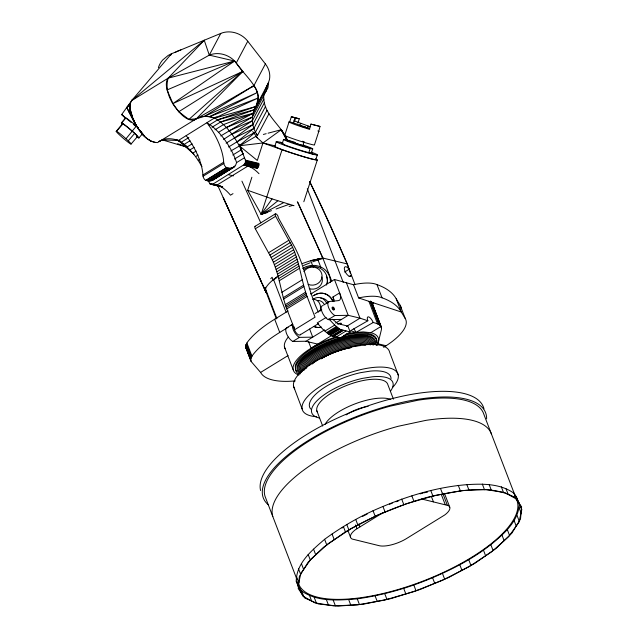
<?xml version="1.0" encoding="UTF-8"?>
<svg xmlns="http://www.w3.org/2000/svg" width="638" height="638" viewBox="0 0 638 638"><rect width="100%" height="100%" fill="white"/><g stroke="black" fill="none" stroke-linecap="round" stroke-linejoin="round"><path stroke-width="0.96" d="M287.674 140.91C281.956 125.726 264.985 116.132 263.829 99.097C262.84 91.96 267.426 86.226 269.403 79.814A21.421 18.733 27.9 0 0 265.392 63.936L247.759 41.231A21.692 18.965 27.9 0 0 220.78 33.415L171.455 53.767L131.723 100.549L130.288 103.38L130.192 109.321L132.856 119.354L132.824 117.982L136.061 125.526L137.888 127.847M268.949 113.787L257.457 135.495C251.603 127.114 250.383 115.303 255.982 106.474C264.985 89.83 243.636 75.228 236.275 62.947L234.624 61.041L209.296 55.131L168.161 78.155L131.723 100.549L121.698 114.513L125.136 117.99M208.235 181.009L210.197 183.999L212.964 184.087L244.521 164.381L245.431 162.355L245.399 160.146L239.306 144.22M298.417 586.816L296.239 581.154C296.415 562.883 311.99 550.299 324.606 539.301C342.646 526.055 362.232 514.938 382.959 506.484C409.692 495.351 437.923 486.961 466.88 484.665C482.791 483.636 500.344 483.532 513.909 493.222L516.166 496.484L521.453 508.677M296.239 581.154L299.35 587.694L301.614 590.955C317.764 602.344 338.65 600.246 357.264 598.867C383.159 595.134 408.503 587.957 432.564 577.693C457.566 567.03 482.121 553.88 501.954 535.019C510.91 526.605 519.3 515.887 519.276 503.023M138.031 127.648L136.061 125.526L126.715 107.527L130.288 103.38C128.948 111.419 132.656 119.154 136.349 126.061L126.021 138.749M265.392 63.936L253.9 85.651L193.952 120.231C185.467 120.638 179.589 112.759 174.86 106.761C168.903 98.419 165.138 88.419 168.161 78.155L204.24 40.242L209.296 55.131A21.692 18.965 27.9 0 1 234.624 61.041L242.823 71.384L196.344 118.78L157.514 142.617C144.946 141.931 137.026 128.541 132.824 117.982M295.322 380.886A76.121 27.282 -21 0 1 260.599 372.433L251.077 361.411L245.638 347.04L245.837 345.11L247.392 342.199A82.469 29.555 -21 0 1 274.683 319.223L288.145 310.953M251.077 361.411L250.742 358.987L252.465 355.398A82.469 29.555 -21 0 1 279.747 332.422L288.161 327.254M373.182 322.509L373.166 322.445A5.407 2.026 60.1 0 0 369.043 317.054A5.407 2.026 60.1 0 0 367.496 319.622L367.863 320.755L350.621 330.683L355.94 332.438L373.182 322.509C376.42 323.33 382.72 324.838 381.428 329.591L378.063 343.22M116.172 131.388L116.738 131.38A9.873 0.742 40.7 0 1 124.721 137.593L128.278 140.823A9.873 0.742 40.7 0 1 128.086 142.21L126.38 140.87A9.873 0.742 40.7 0 1 116.172 131.388L122.528 123.796L123.062 124.011A9.873 0.742 40.7 0 1 131.045 130.232L135.623 134.155A11.612 0.869 40.7 0 1 137.05 136.979M125.59 118.142L126.26 118.126A11.612 0.869 40.7 0 1 135.647 125.439L137.361 126.962M130.288 103.38L128.972 111.873L130.192 109.321L130.981 111.921M209.176 125.056L217.654 119.848L255.982 106.474L258.294 97.949A21.421 18.733 27.9 0 0 253.9 85.651L204.575 116.331L196.344 118.78L188.88 119.442L178.76 111.73L172.914 103.587L167.06 89.966A24.89 10.726 58.4 0 1 168.161 78.155L234.624 61.041L172.914 103.587L242.823 71.384L188.88 119.442M244.482 157.753L236.602 162.594L235.637 165.154L234.114 166.989L212.366 180.387L208.817 181.048L205.739 180.363A3.126 1.348 58.4 0 1 203.067 176.24L202.748 172.986A41.773 18.008 58.4 0 0 186.2 135.671M267.689 212.486L261.173 214.328L247.672 190.291L251.882 177.236M276.326 141.58L274.834 146.206A21.644 1.116 17.9 0 0 287.921 151.637A21.644 1.116 17.9 0 0 311.974 158.982L314.542 159.54A21.644 1.116 17.9 0 0 315.658 159.301M284.707 135.4L289.022 122.033M282.243 143.534L283.575 139.419M317.876 130.934A15.727 0.805 17.9 0 1 318.689 131.627L319.997 126.444L310.929 124.115L309.271 129.259A15.727 0.805 17.9 0 1 289.126 121.842L289.684 121.914L291.343 116.77L291.901 116.842L299.262 118.796L297.882 123.086M271.429 210.66L261.173 214.328L282.044 149.731L262.96 142.968L255.798 136.436L230.804 150.991M295.035 117.719L293.376 122.855L309.94 128.956M295.665 117.878L294.668 120.965L294.038 120.797L310.61 126.898M301.072 123.389C296.726 126.89 304.629 126.388 307.404 128.023L308.066 125.965M295.338 143.079L293.743 142.737L302.771 145.695L304.103 141.58M311.368 153.064L312.7 148.949M318.785 131.444L314.47 144.81A15.727 0.805 17.9 0 1 299.198 140.823A15.727 0.805 17.9 0 1 284.811 135.208M315.794 159.644L317.293 155.018M303.824 201.744L317.277 160.098M234.138 221.41L266.253 292.794C264.563 290.896 265.528 287.69 267.202 285.768A43.392 11.085 -24.3 0 1 278.001 276.174M170.537 55.506L171.455 53.767L168.177 55.418L162.682 60.004A28.319 24.762 27.9 0 0 158.383 67.652M209.296 55.131L220.78 33.415M236.275 62.947L247.759 41.231M212.079 127.241L220.549 122.033L254.259 109.768L268.678 82.485L267.912 87.853L264.036 94.576L266.437 90.636L267.21 85.269M264.555 91.585L253.063 113.301L226.386 127.512L218.762 132.202M220.764 135.95L252.417 117.001L263.909 95.285M223.515 139.435L252.337 120.805L263.829 99.097M226.131 143.143L234.601 137.936L252.831 124.649L264.315 102.933M228.571 147.011L237.041 141.803L253.876 128.445L265.368 106.737M234.521 159.037L242.99 153.83L239.274 145.783L255.455 132.138L266.947 110.422M283.631 202.661L261.173 214.328L272.067 198.904L294.014 205.715M125.782 117.942L121.563 122.847L122.839 123.924L116.507 131.284M128.278 140.823L134.61 133.462A9.873 0.742 40.7 0 1 136.835 136.5M131.037 144.076L137.369 136.715M138.869 137.983L142.489 133.773M270.767 278.694L272.091 277.267L273.176 280.098L276.294 277.825M273.176 280.098L278.192 276.15M212.366 180.387L214.145 178.943M134.618 97.885L131.723 100.549L204.24 40.242M134.698 97.909L131.723 100.549L134.004 98.611M158.519 141.532L162.395 139.889L178.377 140.48L216.346 116.818M252.369 86.92L253.9 85.651M261.173 214.328L277.817 200.811M287.571 140.838L281.302 129.697L262.96 142.968L239.274 145.783C233.333 134.945 225.589 124.506 214.815 118.086A78.721 33.934 58.4 0 0 209.479 116.69L204.575 116.331L257.473 92.47L209.479 116.69L204.575 116.331M345.062 532.124L323.594 547.205L308.002 562.325L299.358 576.457L298.249 588.627L304.757 598.013L318.426 603.971L338.331 606.1L363.118 604.25L391.094 598.556L420.354 589.392L448.905 577.39L474.8 563.378L496.276 548.289L511.867 533.169L520.504 519.045L521.613 506.867L515.113 497.488C488.429 483.197 456.736 491.26 428.768 496.938C399.468 505.001 371.228 516.62 345.062 532.124L345.573 532.244L343.396 526.581M383.223 512.513L355.573 529.604A19.595 7.018 -21 0 0 352.08 539.014L378.677 545.57A20.807 7.457 -21 0 0 407.108 538.193L444.742 514.962A19.595 7.018 -21 0 0 448.235 505.551L421.638 498.996M128.31 106.45L126.715 107.527L136.189 125.71M178.76 111.73L242.823 71.384M324.606 329.846L305.937 341.282L317.732 344.121M335.612 323.059L348.196 315.316L359.991 318.163L367.863 320.755M176.463 139.953L181.216 142.242L188.84 137.553M181.216 142.242L184.119 144.419L190.044 140.775M184.119 144.419L187.038 146.987L192.126 143.861M215.006 129.801L223.475 124.601L253.063 113.301L220.549 122.033M187.038 146.987L189.949 149.906L194.183 147.298M189.949 149.906L192.796 153.128L196.185 151.047M192.796 153.128L195.555 156.621L198.091 155.058M195.555 156.621L198.163 160.321L199.861 159.285M232.79 155.018L241.268 149.81M202.876 174.995L223.675 162.212L223.539 160.202A41.773 18.008 58.4 0 0 206.991 122.895A38.519 16.604 58.4 0 1 236.602 162.594M203.067 176.24L223.866 163.464L223.675 162.212M205.739 180.363L226.538 167.579L229.608 168.265L233.165 167.611M205.97 180.45L226.769 167.674M207.43 180.849L228.229 168.073M208.817 181.048L229.608 168.265M210.101 181.032L230.9 168.257M214.982 178.433L219.137 175.881M220.804 174.852L227.455 170.769M229.122 169.74L234.944 166.167M211.29 180.809L232.088 168.033M213.315 179.764L234.114 166.989M233.006 193.641L230.509 195.172A26.27 11.324 58.4 0 0 217 185.068L212.964 184.087M255.001 226.394L275.297 213.921M275.624 216.29L288.847 240.279C299.469 257.377 300.331 277.921 307.069 296.447L315.036 317.206L294.74 329.679L286.765 308.912C280.034 290.394 279.173 269.85 268.542 252.752L255.32 228.763L275.624 216.29A2.464 1.061 58.4 0 1 276.11 213.921A2.464 1.061 58.4 0 1 278.224 217.582L294.852 247.52C305.57 267.896 308.337 291.422 318.442 312.134M268.542 252.752L288.847 240.279M269.818 255.128L290.115 242.655M271.038 257.513L291.335 245.04M272.187 259.905L292.483 247.432M273.271 262.298L293.568 249.825M274.284 264.682L294.589 252.209M275.233 267.051L295.53 254.586M276.102 269.411L296.399 256.939M276.9 271.74L297.196 259.267M277.618 274.045L297.914 261.572M278.248 276.31L298.552 263.837M278.806 278.535L299.102 266.07M279.284 280.72L299.581 268.247M281.86 292.308L302.157 279.835M283.192 297.707L303.489 285.234M283.575 299.078L303.871 286.606M285.29 304.661L305.586 292.188M285.768 306.073L306.065 293.6M286.255 307.492L306.559 295.019M344.624 272.043L349.169 269.252L347.096 263.885A1127.793 486.172 58.4 0 0 333.1 232.12L329.503 224.177A1127.793 486.172 58.4 0 0 309.749 181.774M310.77 294.022L334.44 279.484L353.548 284.739A39.5 14.156 -21 0 1 376.986 284.612A166.725 59.749 -21 0 1 396.198 298.791L400.13 305.243L405.202 318.442A56.08 20.097 -21 0 1 386.126 345.748L383.597 347.303M286.765 308.912L307.069 296.447M349.153 276.565L351.426 275.169L349.169 269.252A5.575 2.408 58.4 0 0 344.456 267.521A5.575 2.408 58.4 0 0 347.192 274.683A5.575 2.408 58.4 0 0 351.426 275.169L354.983 284.428M333.913 301.63A10.272 4.426 58.4 0 0 332.94 297.005L339.591 292.914A10.272 4.426 58.4 0 1 338.483 300.61L329.503 301.487L323.681 305.068M292.395 324.335L287.403 327.406A8.23 3.549 58.4 0 0 286.518 333.57A8.23 3.549 58.4 0 0 292.802 341.458L306.096 341.234M290.689 325.707L292.371 324.67M315.108 313.545L321.727 309.478M326.122 317.445L317.269 322.876C323.155 330.34 330.396 337.622 340.517 337.909L350.166 331.975L347.917 326.13L337.765 323.625L332.669 319.255M300.251 334.791L318.458 323.602M292.802 341.458L299.453 337.366L312.748 337.151L309.653 329.08M322.852 305.578A8.23 3.549 58.4 0 0 321.959 311.735A8.23 3.549 58.4 0 0 328.243 319.63L334.902 315.539L348.196 315.316L334.44 279.484M325.037 331.018L334.687 325.085L340.086 329.352L350.166 331.975M260.599 372.433L288.057 355.565M373.74 302.922L372.369 303.768L372.855 305.124M326.592 332.534L336.242 326.608M327.374 333.211L337.024 327.278M328.155 333.826L337.805 327.892M328.929 334.376L338.579 328.45M329.686 334.862L339.336 328.937M330.436 335.285L340.086 329.352M332.095 335.293L311.073 348.212L308.64 341.872M346.466 326.465L359.991 318.163L346.235 282.323M331.872 335.907L341.521 329.982M332.558 336.114L342.207 330.181M333.211 336.242L342.861 330.317M333.834 336.298L343.483 330.372M336.385 336.912L346.035 330.986M346.019 334.049A45.45 16.285 -21 0 1 353.715 332.605L363.181 331.904L370.782 332.717L381.053 326.401M159.907 141.165L161.119 140.472M302.675 268.518L305.841 266.732L310.275 265.52L314.877 265.416A17.649 16.389 -4.8 0 1 330.396 282.602M303.616 269.443L306.926 267.593L310.626 266.604L314.462 266.532A14.714 13.661 -4.8 0 1 326.297 285.09M313.027 295.888L316.576 293.966A17.314 14.339 -76.5 0 1 332.653 300.976M237.041 141.803L255.455 132.138M234.601 137.936L253.876 128.445M313.075 299.15L315.651 297.922A12.337 10.216 -76.5 0 1 326.831 303.592M214.815 118.086L258.294 97.949L209.479 116.69L214.815 118.086L255.982 106.474M231.985 134.235L252.831 124.649M167.06 89.966L234.624 61.041M229.233 130.742L252.337 120.805M226.386 127.512L252.417 117.001M276.094 208.993L289.15 204.327M302.5 263.478L310.73 260.663L322.82 258.039L347.096 263.885M289.11 206.433L292.834 205.38M217.654 119.848L254.259 109.768M263.358 134.443L266.19 133.693M268.08 133.19L281.302 129.697L287.339 140.735M311.32 260.527L322.82 258.039L331.824 281.486M423.76 492.863L427.564 492.058M310.858 293.703L311.854 293.687M328.243 319.63L341.537 319.407M217.694 185.387L265.233 290.593L266.19 290.657L276.9 318.553M265.28 290.593L266.19 290.657L266.373 292.826M319.997 126.444L310.929 124.115M307.835 128.126L308.417 128.214L308.01 127.951M282.841 142.936A21.644 1.116 17.9 0 0 280.154 142.242L277.586 141.684A21.644 1.116 17.9 0 0 286.972 146.158A21.644 1.116 17.9 0 0 313.465 154.356L316.033 154.914A21.644 1.116 17.9 0 0 311.384 152.163M228.38 174.653L233.42 175.881M275.329 145.942L262.96 142.968L257.305 160.465L239.274 145.783M180.235 140.926L178.377 140.48A78.721 33.934 58.4 0 0 173.042 139.076L171.359 138.845A78.721 33.934 58.4 0 0 162.395 139.889M245.399 160.146L258.876 163.392M245.494 160.68L258.98 163.934M245.534 161.239L259.02 164.484M245.51 161.797L258.996 165.043M245.431 162.355L258.916 165.601M245.287 162.905L258.765 166.151M245.08 163.432L258.565 166.678M244.825 163.926L258.31 167.172M244.521 164.381L257.999 167.634M244.171 164.795L257.648 168.041M257.425 168.488L243.78 165.154M219.895 185.77L217 185.068L247.775 166.159A26.27 11.324 58.4 0 1 259.004 173.703M212.494 184.254L221.163 186.344M209.798 183.736L222.327 186.751M210.197 183.999L222.726 187.014M210.628 184.191L222.638 187.101M314.079 295.314L316.934 294.046A17.314 14.339 -76.5 0 1 333.012 301.064M377.576 343.691L386.126 345.748M291.343 116.77L299.262 118.796M289.684 121.914L293.998 123.014M302.5 141.237L303.305 141.445M155.026 142.346C145.863 140.543 140.639 131.595 135.543 124.569L137.96 127.712M300.992 125.598L301.989 125.885M162.132 139.818L185.921 146.884M303.114 126.228L305.45 126.994M353.548 284.739L358.62 297.938L401.262 311.998L405.202 318.442M272.067 198.904L247.672 190.291M299.804 144.475L300.849 144.842M177.643 143.733L185.993 146.732M286.374 139.905L311.862 148.893A15.368 0.79 17.9 0 0 303.186 145.033M280.154 142.242L282.594 143.135M313.657 154.396L308.816 152.642L310.148 148.526A15.368 0.79 17.9 0 1 289.708 142.146A15.368 0.79 17.9 0 1 286.191 139.858L288.775 140.535A15.368 0.79 17.9 0 1 294.716 142.274M306.503 127.361L307.372 127.688M301.726 145.169L302.771 145.695M141.891 134.291L143.542 135.264M186.376 146.062L178.377 140.48L176.463 140.097L178.377 140.48L193.992 154.244M131.061 122.376L121.698 114.513L125.598 118.062L121.379 122.974L122.504 123.995A9.873 0.742 40.7 0 0 122.974 124.681M133.318 124.274L135.583 126.18M247.185 349.568L245.766 347.622M135.623 134.155L131.428 130.351A11.612 0.869 40.7 0 0 122.041 123.038L121.372 123.054A11.612 0.869 40.7 0 0 121.93 123.82M296.837 371.316L295.601 370.072L295.25 365.893A43.28 15.511 -21 0 1 338.076 337.016M149.204 139.714L150.552 141.078L149.236 139.666M328.865 318.984L334.687 325.085M139.714 130.168L144.595 136.349L140.368 130.854M256.285 133.98L257.457 135.495M252.752 131.611L257.6 137.864M198.163 160.321L201.943 166.574M281.302 129.697L285.872 138.486M309.685 181.551L312.564 187.468A948.028 408.679 58.4 0 1 330.755 226.426L347.646 264.698L350.461 273.471M233.731 220.525L223.212 197.597L229.441 211.146M262.736 284.867L265.344 290.601M297.93 202.517L322.82 258.039L297.324 201.664M322.972 258.422L323.011 258.51A43.201 11.037 -24.3 0 0 312.636 261.851M241.93 181.152L260.775 222.853M230.509 213.475L261.54 282.179M130.623 112.36L132.513 117.177M516.166 496.484L518.343 502.146M515.376 496.404L483.843 414.261A116.866 41.877 -21 0 0 418.113 400.193L390.456 406.103A116.866 41.877 -21 0 0 265.065 496.388L296.949 579.448M513.909 493.222L516.078 498.876M518.893 507.258L521.063 512.912M517.051 515.48L519.22 521.142M506.054 488.828L508.223 494.482M501.301 486.754L503.47 492.408M514.045 520.401L516.214 526.055M507.377 529.755L509.547 535.418M489.242 484.792L491.412 490.455M482.32 484.051L484.489 489.713M501.954 535.019L504.124 540.673M490.909 544.876L493.078 550.53M396.198 298.791L401.262 311.998A166.725 59.749 -21 0 0 382.058 297.81L376.986 284.612M466.88 484.665L469.05 490.327M483.445 550.123L485.614 555.778M458.259 485.311L460.429 490.965M371.715 301.934L381.548 327.757M371.763 302.292L380.926 326.185M371.396 301.83L381.588 328.347M370.949 301.407L380.12 325.3M444.439 493.349L449.75 507.186M370.431 301.016L379.602 324.909M370.192 301.583L379.004 324.559M468.778 559.797L470.948 565.459M442.724 493.19L447.326 505.184M368.908 301.327L377.592 323.968M440.483 488.453L442.66 494.115M441.329 494.53L445.228 504.682M459.775 564.678L461.944 570.332M430.754 490.439L432.931 496.093M431.304 496.292L433.433 501.843M393.423 399.157L387.904 384.786A37.873 13.573 -21 0 0 346.737 385.424A37.873 13.573 -21 0 0 317.572 412.419M307.309 188.792L343.228 282.363M442.493 573.522L444.662 579.176M411.861 495.893L414.038 501.556M332.94 297.005L333.969 299.693M317.644 259.044L320.858 267.41M432.564 577.693L434.733 583.347M310.73 260.663L313.266 267.258M401.685 499.083L403.854 504.738M413.839 585.094L416.008 590.756M382.959 506.484L385.129 512.147M403.655 588.284L405.832 593.938M373.031 510.663L375.2 516.317M273.582 279.651L286.071 312.205M316.839 410.8L322.7 426.072M358.867 524.053L359.928 526.821M384.762 593.739L386.939 599.401M355.749 519.499L357.918 525.162M265.28 289.899L276.366 318.864M355.549 524.954L356.969 528.647M274.683 319.223L279.747 332.422M284.508 347.152L293.201 369.785M375.032 595.725L377.21 601.379M346.737 524.38L348.914 530.034M348.093 530.928L350.565 537.379M357.264 598.867L359.433 604.529M332.079 534.062L334.248 539.716M348.643 599.513L350.812 605.167M324.606 539.301L326.784 544.964M246.866 342.957L251.938 356.156M246.435 343.691L251.5 356.897M246.085 344.416L251.157 357.615M245.837 345.11L250.901 358.317M245.678 345.78L250.742 358.987M245.614 346.426L250.678 359.633M245.638 347.04L250.71 360.239M333.203 600.127L335.373 605.781M313.569 549.159L315.738 554.821M326.281 599.385L328.45 605.039M308.146 554.422L310.315 560.076M301.479 563.785L303.648 569.439M314.223 597.423L316.392 603.085M309.47 595.35L311.639 601.012M298.472 568.697L300.642 574.352M296.63 576.927L298.799 582.582M301.614 590.955L303.784 596.618M299.35 587.694L301.527 593.348M266.19 290.657L265.057 287.244M398.216 374.977L389.651 352.304A51.04 18.335 -20.7 0 0 334.216 352.471A51.04 18.335 -20.7 0 0 294.716 388.893M293.552 386.253L302.117 408.926M240.422 146.716L242.99 153.83M355.94 332.438L355.924 332.374A5.407 2.026 60.1 0 0 353.843 328.793M131.508 113.652L132.297 116.252M272.817 516.565A116.866 41.877 -21 0 1 398.208 426.28L425.857 420.37A116.866 41.877 -21 0 1 491.587 434.446M268.454 504.937A119.027 42.658 -21 0 1 356.267 416.63A119.027 42.658 -21 0 1 486.619 418.831M260.599 490.542A119.027 42.658 -21 0 1 361.858 408.025A119.027 42.658 -21 0 1 483.963 408.791M515.113 496.93A116.866 41.877 -21 0 1 424.087 580.676A116.866 41.877 -21 0 1 297.922 581.377M342.032 528.017A116.866 41.877 -21 0 1 343.619 527.02M362.591 516.389A116.866 41.877 -21 0 1 367.137 514.116M389.523 504.251A116.866 41.877 -21 0 1 392.274 503.175M395.935 501.787A116.866 41.877 -21 0 1 398.694 500.774M420.099 493.876A116.866 41.877 -21 0 1 422.85 493.11M325.085 424.35A37.873 13.573 -21 0 1 355.047 403.87A37.873 13.573 -21 0 1 390.719 399.388M346.147 414.899A21.644 7.752 -21 0 1 368.126 406.382M300.498 373.804A41.741 14.961 -21 0 1 330.667 341.657A41.741 14.961 -21 0 1 375.327 344.831M303.935 370.582A35.728 12.808 -21 0 1 332.789 346.633A35.728 12.808 -21 0 1 370.471 344.935M304.812 369.577A35.13 12.593 -21 0 1 333.227 347.758A35.13 12.593 -21 0 1 369.115 344.783M370.782 332.717A45.45 16.285 -21 0 1 376.994 345.461M298.879 375.048A45.45 16.285 -21 0 1 299.094 357.368A45.45 16.285 -21 0 1 337.462 336.378M285.162 348.731A45.45 16.285 -21 0 1 288.232 337.111M343.675 335.452A43.28 15.511 -21 0 1 376.436 342.462M299.126 374.307A43.28 15.511 -21 0 1 331.385 340.572A43.28 15.511 -21 0 1 376.364 345.182M300.243 372.616A40.657 14.57 -21 0 1 331.521 341.896A40.657 14.57 -21 0 1 374.586 344.353M301.399 372.425A39.484 14.148 -21 0 1 331.776 342.59A39.484 14.148 -21 0 1 373.597 344.983M321.153 358.708A34.404 12.361 -20.7 0 1 350.94 347.654M358.62 297.938A39.5 14.156 -21 0 1 382.058 297.81M302.444 371.212A37.379 13.398 -21 0 1 331.975 344.528A37.379 13.398 -21 0 1 372.042 344.376M302.914 370.008A36.486 13.071 -21 0 1 333.491 345.126A36.486 13.071 -21 0 1 371.236 344.584M301.846 371.747A38.384 13.757 -21 0 1 332.31 343.332A38.384 13.757 -21 0 1 372.847 344.943M321.568 327.262A17.314 14.339 -76.5 0 1 314.151 326.552M321.209 327.182A17.314 14.339 -76.5 0 1 313.8 326.465M317.692 300.522A9.307 7.704 -76.5 0 1 323.984 304.007M320.707 298.066A12.337 10.216 -76.5 0 1 327.733 301.63M312.971 299.381A9.307 7.704 -76.5 0 1 319.271 302.875L320.156 304.94A9.307 7.704 -76.5 0 1 320.005 311.24M326.337 276.23A14.714 13.661 -4.8 0 1 327.398 283.224M303.441 265.56A43.201 11.037 -24.3 0 1 310.148 262.792M400.13 305.243A56.08 20.097 -21 0 1 401.206 308.792M315.587 158.902A24.396 1.252 17.9 0 1 315.938 159.986L313.226 159.404A24.396 1.252 17.9 0 1 282.044 149.731M333.969 309.685A1.515 0.654 58.4 0 1 332.853 309.534A1.515 0.654 58.4 0 1 332.063 307.652A1.515 0.654 58.4 0 1 333.18 307.803M333.419 308.098A1.515 0.654 58.4 0 1 333.634 308.433M311.216 152.801A15.368 0.79 17.9 0 1 310.531 153.008L308.76 152.626A15.368 0.79 17.9 0 1 290.011 146.844A15.368 0.79 17.9 0 1 283.089 143.59M306.112 368.565A34.707 12.441 -21 0 1 333.235 349.058A34.707 12.441 -21 0 1 367.041 344.743M312.269 363.987A34.396 12.329 -21 0 1 360.191 345.7M321.121 358.787A34.524 12.377 -21 0 1 350.964 347.55M309.382 365.422A34.46 12.353 -21 0 1 365.47 345.302M392.442 387.617A51.04 18.335 -20.7 0 0 386.899 367.52A51.04 18.335 -20.7 0 0 334.232 378.765L323.003 384.682A51.04 18.335 -20.7 0 0 316.687 416.734M201.584 116.682A78.721 33.934 58.4 0 1 203.051 116.451M310.77 409.046A43.28 15.551 -20.7 0 1 360.47 372.688L370.351 371.109A43.28 15.551 -20.7 0 1 391.022 378.645M390.448 391.214A43.28 15.551 -20.7 0 0 372.496 376.779L362.607 378.35A43.28 15.551 -20.7 0 0 318.386 399.388A43.28 15.551 -20.7 0 0 319.59 418.057M175.043 52.507A30.297 26.493 27.9 0 1 180.865 49.947M299.453 337.366A8.23 3.549 58.4 0 1 293.911 331.13A8.23 3.549 58.4 0 1 292.738 324.224M334.902 315.539A8.23 3.549 58.4 0 1 328.618 307.652A8.23 3.549 58.4 0 1 329.503 301.487M226.538 167.579A3.126 1.348 58.4 0 1 223.866 163.464M300.562 334.216A5.192 2.241 58.4 0 1 296.55 333.227A5.192 2.241 58.4 0 1 294.11 326.831M255.32 228.763A2.464 1.061 58.4 0 1 255.352 226.267M337.853 324.256A2.161 0.774 -21 0 1 340.724 323.203A2.161 0.774 -21 0 1 340.995 324.279M321.831 276.988A9.737 9.044 -4.8 0 1 319.494 286.486A9.737 9.044 -4.8 0 1 309.263 288.631M303.935 271.629A9.737 9.044 -4.8 0 1 317.014 268.127A9.737 9.044 -4.8 0 1 320.994 280.138A9.737 9.044 -4.8 0 1 308.146 284.333M300.873 573.339L298.034 586.011L302.819 596.075L314.909 602.846L333.475 605.861L357.248 604.912L384.61 600.071L413.703 591.665L442.533 580.269L469.145 566.648L491.723 551.742L508.725 536.566L518.997 522.155L521.828 509.483L517.043 499.418L504.953 492.648L486.395 489.633L462.614 490.582L435.252 495.423L406.159 503.829L377.329 515.233L350.717 528.846L328.139 543.751L311.137 558.928L300.873 573.339M332.605 307.915A1.515 0.654 58.4 0 0 334.264 309.677A1.515 0.654 58.4 0 0 333.674 307.5A1.515 0.654 58.4 0 0 332.605 307.915"/></g></svg>
